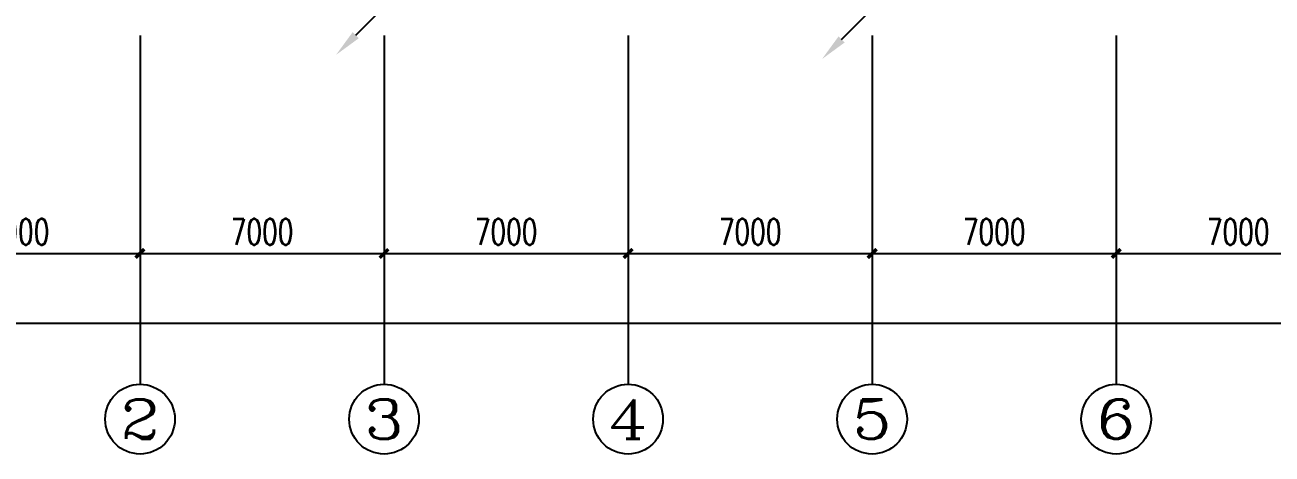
# Model space of a CAD drawing. Extents: x -496980 to 486425, y -292187 to -29437.
# Drawn here: x 364612 to 400385, y -253366 to -241066 of the extents above; entities that cross this region are included whole.
import ezdxf
from ezdxf.enums import TextEntityAlignment as Align

# ---------------------------------------------------------------- set-up
doc = ezdxf.new("R2010")
doc.units = 0
doc.header["$LTSCALE"] = 1000
doc.header["$MEASUREMENT"] = 0
for name, color, linetype in [('AXIS', 3, 'Continuous'), ('AXIS_TEXT', 7, 'Continuous'), ('LWIRE', 4, 'Continuous')]:
    doc.layers.add(name, color=color, linetype=linetype)
doc.styles.add('_TCH_AXIS', font='COMPLEX', dxfattribs={"bigfont": 'GBCBIG'})
doc.styles.add('_TCH_DIM_T3', font='SIMPLEX', dxfattribs={"width": 0.705882, "bigfont": 'GBCBIG'})
doc.styles.add('COMPLEX', font='COMPLEX')
doc.styles.get("Standard").update_dxf_attribs({"font": 'gbenor.shx', "bigfont": 'gbcbig.shx'})
doc.dimstyles.new('_TCH_ARCH&&250', dxfattribs={"dimtxt": 743.75, "dimasz": 250, "dimexe": 625, "dimexo": 750, "dimgap": 250, "dimtad": 1, "dimdec": 0, "dimzin": 0, "dimdsep": 46, "dimtxsty": '_TCH_DIM_T3', "dimblk": 'ARCHTICK', "dimcen": 0.09, "dimclrt": 7, "dimazin": 2, "dimtfac": 1, "dimtdec": 0, "dimtix": 1, "dimtmove": 2, "dimatfit": 3, "dimfxl": 0, "dimtolj": 1, "dimtzin": 0, "dimarcsym": 0})

# ---------------------------------------------------------------- blocks, each defined once
blk = doc.blocks.new('$TelecSys$00000080')
for p, q in [((-0.7, -0.7), (0, 0)), ((0.104, 0.104), (0.104, 0.104)), ((-0.104, -0.104), (-0.104, -0.104))]:
    blk.add_line(p, q)
at = {"const_width": 0.142}
blk.add_lwpolyline([(0.071, 0, 1), (-0.071, 0, 1)], format="xyb", close=True, dxfattribs=at)
blk.add_solid([(-0.63, -0.77), (-0.77, -0.63), (-1.15, -1.15)])
at = {"width": 0.8, "flags": 9}
blk.add_attdef('A', (0, 0), '', height=0.00002, rotation=180, dxfattribs=at)
blk = doc.blocks.new('_ArchTick')
at = {"color": 0, "linetype": 'ByBlock', "const_width": 0.4}
blk.add_lwpolyline([(-0.5, -0.5), (0.5, 0.5)], dxfattribs=at)
blk = doc.blocks.new('*D166')
at = {"layer": 'AXIS', "color": 0, "lineweight": -2}
for p, q in [((360913, -242116), (360913, -248241)), ((367913, -242116), (367913, -248241)), ((360913, -247616), (367913, -247616))]:
    blk.add_line(p, q, dxfattribs=at)
at = {"layer": 'Defpoints', "color": 0}
for p in [(360913, -241366), (367913, -241366), (367913, -247616)]:
    blk.add_point(p, dxfattribs=at)
at = {"layer": 'AXIS', "color": 0, "lineweight": -2, "xscale": 250, "yscale": 250, "zscale": 250, "rotation": 180}
blk.add_blockref('_ArchTick', (360913, -247616), dxfattribs=at)
at = {"layer": 'AXIS', "color": 0, "lineweight": -2, "xscale": 250, "yscale": 250, "zscale": 250}
blk.add_blockref('_ArchTick', (367913, -247616), dxfattribs=at)
at = {"layer": 'AXIS', "color": 7, "insert": (364413, -246994), "char_height": 743.8, "attachment_point": 5, "style": '_TCH_DIM_T3'}
blk.add_mtext('\\A1;7000', dxfattribs=at)
blk = doc.blocks.new('*D167')
at = {"layer": 'AXIS', "color": 0, "lineweight": -2}
for p, q in [((367913, -242116), (367913, -248241)), ((374913, -242116), (374913, -248241)), ((367913, -247616), (374913, -247616))]:
    blk.add_line(p, q, dxfattribs=at)
at = {"layer": 'Defpoints', "color": 0}
for p in [(367913, -241366), (374913, -241366), (374913, -247616)]:
    blk.add_point(p, dxfattribs=at)
at = {"layer": 'AXIS', "color": 0, "lineweight": -2, "xscale": 250, "yscale": 250, "zscale": 250, "rotation": 180}
blk.add_blockref('_ArchTick', (367913, -247616), dxfattribs=at)
at = {"layer": 'AXIS', "color": 0, "lineweight": -2, "xscale": 250, "yscale": 250, "zscale": 250}
blk.add_blockref('_ArchTick', (374913, -247616), dxfattribs=at)
at = {"layer": 'AXIS', "color": 7, "insert": (371413, -246994), "char_height": 743.8, "attachment_point": 5, "style": '_TCH_DIM_T3'}
blk.add_mtext('\\A1;7000', dxfattribs=at)
blk = doc.blocks.new('*D168')
at = {"layer": 'AXIS', "color": 0, "lineweight": -2}
for p, q in [((374913, -242116), (374913, -248241)), ((381913, -242116), (381913, -248241)), ((374913, -247616), (381913, -247616))]:
    blk.add_line(p, q, dxfattribs=at)
at = {"layer": 'Defpoints', "color": 0}
for p in [(374913, -241366), (381913, -241366), (381913, -247616)]:
    blk.add_point(p, dxfattribs=at)
at = {"layer": 'AXIS', "color": 0, "lineweight": -2, "xscale": 250, "yscale": 250, "zscale": 250, "rotation": 180}
blk.add_blockref('_ArchTick', (374913, -247616), dxfattribs=at)
at = {"layer": 'AXIS', "color": 0, "lineweight": -2, "xscale": 250, "yscale": 250, "zscale": 250}
blk.add_blockref('_ArchTick', (381913, -247616), dxfattribs=at)
at = {"layer": 'AXIS', "color": 7, "insert": (378413, -246994), "char_height": 743.8, "attachment_point": 5, "style": '_TCH_DIM_T3'}
blk.add_mtext('\\A1;7000', dxfattribs=at)
blk = doc.blocks.new('*D169')
at = {"layer": 'AXIS', "color": 0, "lineweight": -2}
for p, q in [((381913, -242116), (381913, -248241)), ((388913, -242116), (388913, -248241)), ((381913, -247616), (388913, -247616))]:
    blk.add_line(p, q, dxfattribs=at)
at = {"layer": 'Defpoints', "color": 0}
for p in [(381913, -241366), (388913, -241366), (388913, -247616)]:
    blk.add_point(p, dxfattribs=at)
at = {"layer": 'AXIS', "color": 0, "lineweight": -2, "xscale": 250, "yscale": 250, "zscale": 250, "rotation": 180}
blk.add_blockref('_ArchTick', (381913, -247616), dxfattribs=at)
at = {"layer": 'AXIS', "color": 0, "lineweight": -2, "xscale": 250, "yscale": 250, "zscale": 250}
blk.add_blockref('_ArchTick', (388913, -247616), dxfattribs=at)
at = {"layer": 'AXIS', "color": 7, "insert": (385413, -246994), "char_height": 743.8, "attachment_point": 5, "style": '_TCH_DIM_T3'}
blk.add_mtext('\\A1;7000', dxfattribs=at)
blk = doc.blocks.new('*D170')
at = {"layer": 'AXIS', "color": 0, "lineweight": -2}
for p, q in [((388913, -242116), (388913, -248241)), ((395913, -242116), (395913, -248241)), ((388913, -247616), (395913, -247616))]:
    blk.add_line(p, q, dxfattribs=at)
at = {"layer": 'Defpoints', "color": 0}
for p in [(388913, -241366), (395913, -241366), (395913, -247616)]:
    blk.add_point(p, dxfattribs=at)
at = {"layer": 'AXIS', "color": 0, "lineweight": -2, "xscale": 250, "yscale": 250, "zscale": 250, "rotation": 180}
blk.add_blockref('_ArchTick', (388913, -247616), dxfattribs=at)
at = {"layer": 'AXIS', "color": 0, "lineweight": -2, "xscale": 250, "yscale": 250, "zscale": 250}
blk.add_blockref('_ArchTick', (395913, -247616), dxfattribs=at)
at = {"layer": 'AXIS', "color": 7, "insert": (392413, -246994), "char_height": 743.8, "attachment_point": 5, "style": '_TCH_DIM_T3'}
blk.add_mtext('\\A1;7000', dxfattribs=at)
blk = doc.blocks.new('*D171')
at = {"layer": 'AXIS', "color": 0, "lineweight": -2}
for p, q in [((395913, -242116), (395913, -248241)), ((402913, -242116), (402913, -248241)), ((395913, -247616), (402913, -247616))]:
    blk.add_line(p, q, dxfattribs=at)
at = {"layer": 'Defpoints', "color": 0}
for p in [(395913, -241366), (402913, -241366), (402913, -247616)]:
    blk.add_point(p, dxfattribs=at)
at = {"layer": 'AXIS', "color": 0, "lineweight": -2, "xscale": 250, "yscale": 250, "zscale": 250, "rotation": 180}
blk.add_blockref('_ArchTick', (395913, -247616), dxfattribs=at)
at = {"layer": 'AXIS', "color": 0, "lineweight": -2, "xscale": 250, "yscale": 250, "zscale": 250}
blk.add_blockref('_ArchTick', (402913, -247616), dxfattribs=at)
at = {"layer": 'AXIS', "color": 7, "insert": (399413, -246994), "char_height": 743.8, "attachment_point": 5, "style": '_TCH_DIM_T3'}
blk.add_mtext('\\A1;7000', dxfattribs=at)
blk = doc.blocks.new('*D183')
at = {"layer": 'AXIS', "color": 0, "lineweight": -2}
for p, q in [((360673, -242116), (360673, -250241)), ((466653, -242116), (466653, -250241)), ((360673, -249616), (466653, -249616))]:
    blk.add_line(p, q, dxfattribs=at)
at = {"layer": 'Defpoints', "color": 0}
for p in [(360673, -241366), (466653, -241366), (466653, -249616)]:
    blk.add_point(p, dxfattribs=at)
at = {"layer": 'AXIS', "color": 0, "lineweight": -2, "xscale": 250, "yscale": 250, "zscale": 250, "rotation": 180}
blk.add_blockref('_ArchTick', (360673, -249616), dxfattribs=at)
at = {"layer": 'AXIS', "color": 0, "lineweight": -2, "xscale": 250, "yscale": 250, "zscale": 250}
blk.add_blockref('_ArchTick', (466653, -249616), dxfattribs=at)
at = {"layer": 'AXIS', "color": 7, "insert": (413663, -248994), "char_height": 743.8, "attachment_point": 5, "style": '_TCH_DIM_T3'}
blk.add_mtext('\\A1;105980', dxfattribs=at)
blk = doc.blocks.new('_AXISO')
blk.add_circle((0, 0), 0.5)
at = {"layer": 'AXIS_TEXT', "style": 'COMPLEX', "width": 1.041667}
blk.add_attdef('A', text='', height=0.56, dxfattribs=at).set_placement((-0.25, -0.28), (0.25, -0.28), align=Align.FIT)

msp = doc.modelspace()

# ---------------------------------------------------------------- linework, layer by layer
at = {"layer": 'AXIS'}
for p, q in [((367913.3, -241366.2), (367913.3, -251366.2)), ((374913.3, -241366.2), (374913.3, -251366.2)), ((381913.3, -241366.2), (381913.3, -251366.2)), ((388913.3, -241366.2), (388913.3, -251366.2)), ((395913.3, -241366.2), (395913.3, -251366.2))]:
    msp.add_line(p, q, dxfattribs=at)

# ---------------------------------------------------------------- block references
ref = msp.add_blockref('_AXISO', (367913.3, -252366.2), dxfattribs=dict(at, xscale=2000, yscale=2000, zscale=2000))
ref.add_attrib('A', '2', dxfattribs={"layer": 'AXIS_TEXT', "height": 1131.4, "style": '_TCH_AXIS', "width": 1.5}).set_placement((367347.7, -252931.9), (368479, -252931.9), align=Align.FIT)
ref = msp.add_blockref('_AXISO', (374913.3, -252366.2), dxfattribs=dict(at, xscale=2000, yscale=2000, zscale=2000))
ref.add_attrib('A', '3', dxfattribs={"layer": 'AXIS_TEXT', "height": 1131.4, "style": '_TCH_AXIS', "width": 1.5}).set_placement((374347.7, -252931.9), (375479, -252931.9), align=Align.FIT)
ref = msp.add_blockref('_AXISO', (381913.3, -252366.2), dxfattribs=dict(at, xscale=2000, yscale=2000, zscale=2000))
ref.add_attrib('A', '4', dxfattribs={"layer": 'AXIS_TEXT', "height": 1131.4, "style": '_TCH_AXIS', "width": 1.3125}).set_placement((381347.7, -252931.9), (382479, -252931.9), align=Align.FIT)
ref = msp.add_blockref('_AXISO', (388913.3, -252366.2), dxfattribs=dict(at, xscale=2000, yscale=2000, zscale=2000))
ref.add_attrib('A', '5', dxfattribs={"layer": 'AXIS_TEXT', "height": 1131.4, "style": '_TCH_AXIS', "width": 1.5}).set_placement((388347.7, -252931.9), (389479, -252931.9), align=Align.FIT)
ref = msp.add_blockref('_AXISO', (395913.3, -252366.2), dxfattribs=dict(at, xscale=2000, yscale=2000, zscale=2000))
ref.add_attrib('A', '6', dxfattribs={"layer": 'AXIS_TEXT', "height": 1131.4, "style": '_TCH_AXIS', "width": 1.5}).set_placement((395347.7, -252931.9), (396479, -252931.9), align=Align.FIT)
at = {"layer": 'LWIRE', "xscale": 1250, "yscale": 1250, "zscale": 1250}
for p in [(374974, -240486.2), (388913.3, -240606.2)]:
    msp.add_blockref('$TelecSys$00000080', p, dxfattribs=at)

# ---------------------------------------------------------------- dimensions: what is measured, and where the dimension line sits
at = {"layer": 'AXIS'}
for p1, p2, distance, picture, middle in [((360673.3, -241366.2), (466653.3, -241366.2), -8250, '*D183', (413663.3, -248994.4)), ((360913.3, -241366.2), (367913.3, -241366.2), -6250, '*D166', (364413.3, -246994.4)), ((367913.3, -241366.2), (374913.3, -241366.2), -6250, '*D167', (371413.3, -246994.4)), ((374913.3, -241366.2), (381913.3, -241366.2), -6250, '*D168', (378413.3, -246994.4)), ((381913.3, -241366.2), (388913.3, -241366.2), -6250, '*D169', (385413.3, -246994.4)), ((388913.3, -241366.2), (395913.3, -241366.2), -6250, '*D170', (392413.3, -246994.4)), ((395913.3, -241366.2), (402913.3, -241366.2), -6250, '*D171', (399413.3, -246994.4))]:
    dim = msp.add_aligned_dim(p1=p1, p2=p2, distance=distance, dimstyle='_TCH_ARCH&&250', dxfattribs=at)
    dim.commit()
    dim.dimension.update_dxf_attribs({"geometry": picture, "text_midpoint": middle})

doc.saveas('drawing.dxf')
